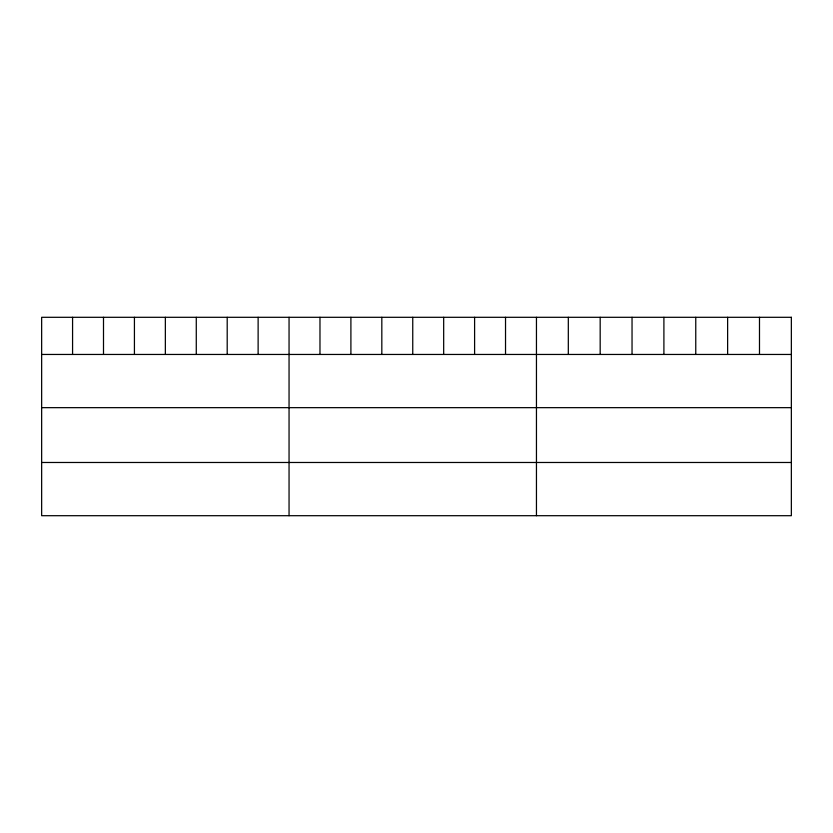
<?xml version="1.0" encoding="UTF-8"?>
<svg xmlns="http://www.w3.org/2000/svg" width="833" height="833" viewBox="0 0 833 833"><rect width="100%" height="100%" fill="white"/><g stroke="black" fill="none" stroke-linecap="round" stroke-linejoin="round"><path stroke-width="1.25" d="M41.65 354.452L791.35 354.452M41.65 407.66L791.35 407.66M41.65 462.482L791.35 462.482M759.488 317.3L759.488 354.452M727.625 317.3L727.625 354.452M695.763 317.3L695.763 354.452M663.901 317.3L663.901 354.452M632.039 317.3L632.039 354.452M600.177 317.3L600.177 354.452M568.314 317.3L568.314 354.452M536.452 317.3L536.452 515.7M505.527 317.3L505.527 354.452M474.602 317.3L474.602 354.452M443.677 317.3L443.677 354.452M412.751 317.3L412.751 354.452M381.826 317.3L381.826 354.452M350.901 317.3L350.901 354.452M319.976 317.3L319.976 354.452M289.051 317.3L289.051 515.7M258.126 317.3L258.126 354.452M227.201 317.3L227.201 354.452M196.276 317.3L196.276 354.452M165.351 317.3L165.351 354.452M134.425 317.3L134.425 354.452M103.5 317.3L103.5 354.452M72.575 317.3L72.575 354.452M791.35 317.3L41.65 317.3L41.65 515.7L791.35 515.7L791.35 317.3"/></g></svg>
